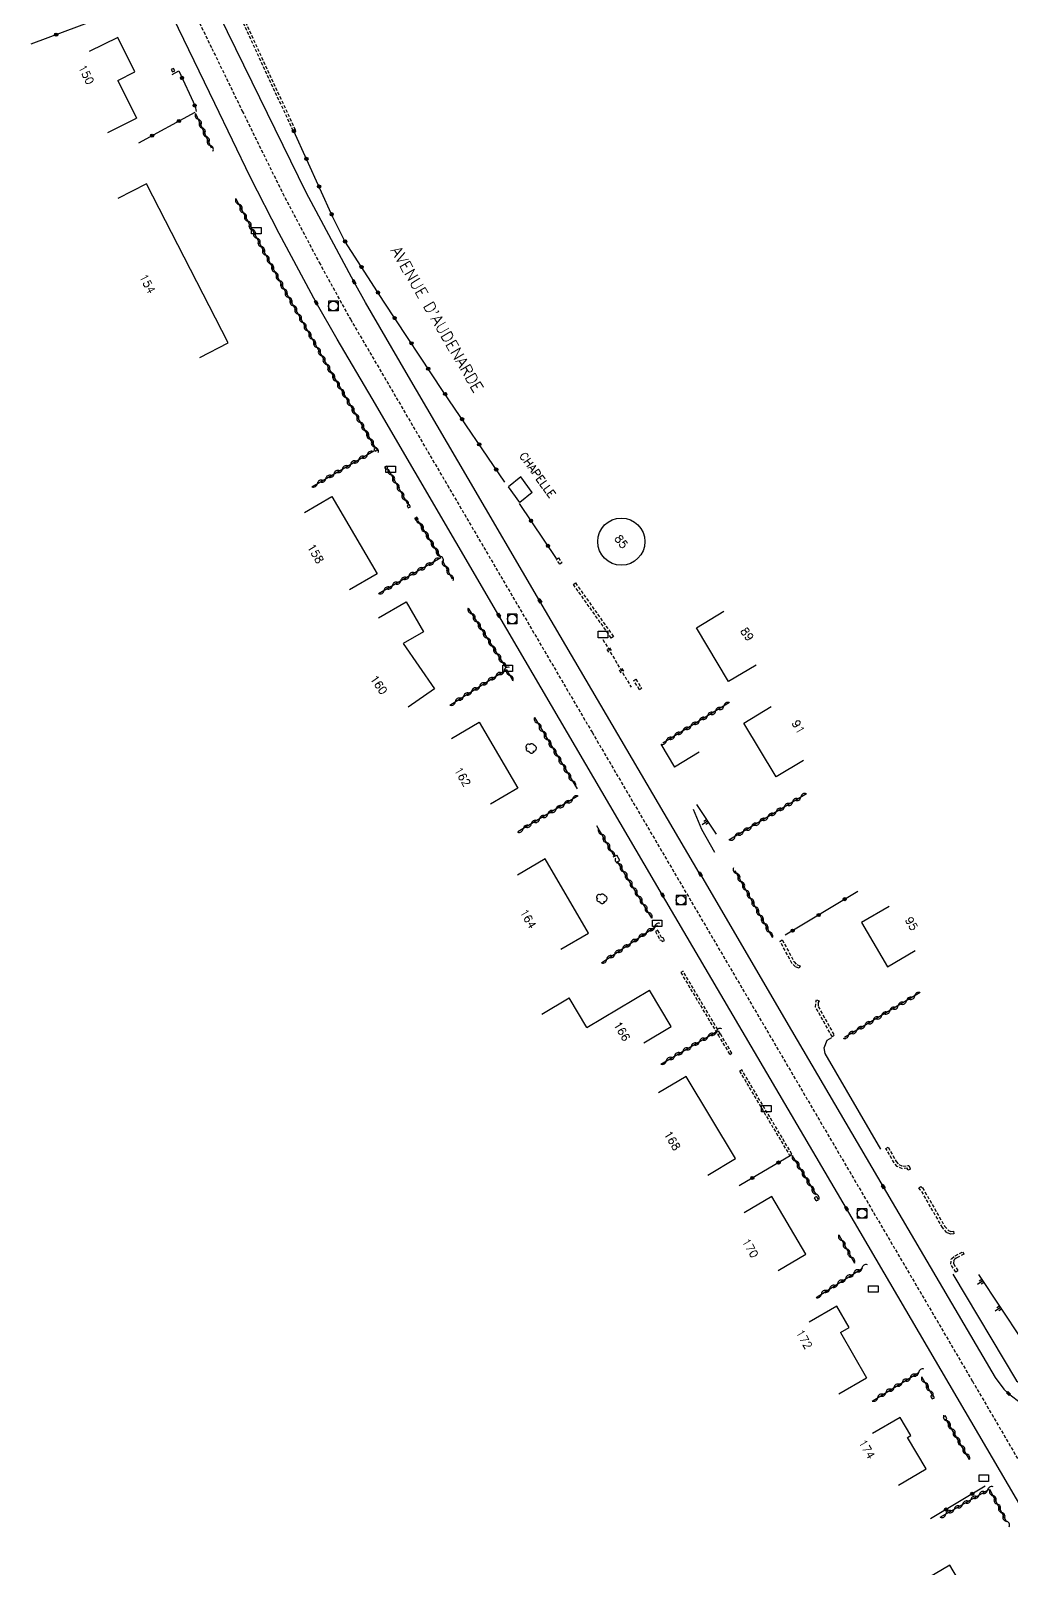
# Model space of a CAD drawing. Header units: millimetres. Extents: x 79999 to 81000, y 146000 to 147001.
# Drawn here: x 80018.6 to 80171.8, y 146416.1 to 146656.3 of the extents above; entities that cross this region are included whole.
import ezdxf
from ezdxf.enums import TextEntityAlignment as Align

# ---------------------------------------------------------------- set-up
doc = ezdxf.new("R2010")
doc.units = ezdxf.units.MM
doc.linetypes.add('DASHED', pattern=[0.75, 0.5, -0.25])
doc.layers.get('0').update_dxf_attribs({"linetype": 'CONTINUOUS'})
for name, color, linetype in [('W0001', 6, 'DASHED'), ('W0008', 7, 'CONTINUOUS'), ('W0100', 7, 'CONTINUOUS'), ('W0105', 7, 'CONTINUOUS'), ('W0112', 1, 'DASHED'), ('W0211', 2, 'CONTINUOUS'), ('W0220', 5, 'DASHED'), ('W0300', 7, 'CONTINUOUS'), ('W0310', 3, 'CONTINUOUS'), ('W0322', 7, 'CONTINUOUS'), ('W0400', 7, 'CONTINUOUS'), ('W0420', 7, 'CONTINUOUS'), ('W0984', 7, 'CONTINUOUS'), ('W0989', 7, 'CONTINUOUS'), ('W0991', 7, 'CONTINUOUS'), ('W1102', 7, 'CONTINUOUS'), ('W1471', 7, 'CONTINUOUS')]:
    doc.layers.add(name, color=color, linetype=linetype)
doc.styles.get("Standard").update_dxf_attribs({"font": 'romans.shx', "width": 0.85})

# ---------------------------------------------------------------- blocks, each defined once
blk = doc.blocks.new('t322o')
at = {"color": 0, "linetype": 'Continuous'}
for radius in [0.25, 0.15]:
    blk.add_circle((0, 0), radius, dxfattribs=at)
blk = doc.blocks.new('t220o')
at = {"color": 0, "linetype": 'Continuous'}
for p, q in [((-0.25, 0.25), (0.25, 0.25)), ((-0.25, -0.25), (0.25, -0.25))]:
    blk.add_line(p, q, dxfattribs=at)
blk = doc.blocks.new('t211o')
at = {"color": 0, "linetype": 'Continuous'}
for p, q in [((-0.29, 0.5), (-0.29, 0)), ((0, 1), (0, 0)), ((0.29, 0.5), (0.29, 0))]:
    blk.add_line(p, q, dxfattribs=at)
blk = doc.blocks.new('t310o')
at = {"color": 0, "linetype": 'Continuous'}
for centre, start, end in [((-0.5, 0.38), 216.8699, 323.1304), ((0.5, -0.37), 36.8699, 143.1303)]:
    blk.add_arc(centre, 0.625, start, end, dxfattribs=at)
blk = doc.blocks.new('T1471')
at = {"color": 0, "linetype": 'Continuous', "flags": 128}
blk.add_lwpolyline([(-0.75, -0.5), (-0.75, 0.5), (0.75, 0.5), (0.75, -0.5), (-0.75, -0.5)], dxfattribs=at)
blk = doc.blocks.new('T400')
for p, q in [((-0.15, 0.3), (0.15, 0.3)), ((-0.15, -0.25), (-0.15, 0.3)), ((-0.15, 0.15), (0.15, 0.15)), ((-0.15, 0), (0.15, 0)), ((0.15, 0.3), (0.15, -0.25)), ((-0.15, -0.15), (0.15, -0.15)), ((-0.15, -0.25), (-0.15, -0.3)), ((-0.15, -0.3), (0.15, -0.3)), ((0.15, -0.3), (0.15, -0.25))]:
    blk.add_line(p, q)
blk = doc.blocks.new('T420')
for p, q in [((0.75, 0.75), (-0.75, 0.75)), ((-0.75, 0.75), (-0.75, -0.75)), ((0.75, 0.75), (0.75, -0.75)), ((0.75, -0.75), (-0.75, -0.75))]:
    blk.add_line(p, q)
blk.add_ellipse((0, 0), major_axis=(-0.53, 0.53), ratio=1, start_param=3.926991, end_param=10.210176)
blk = doc.blocks.new('T300')
for p, q in [((-0.8, 0.51), (-0.86, 0.34)), ((-0.86, 0.34), (-0.86, 0.17)), ((-0.86, 0.17), (-0.74, 0.06)), ((-0.69, 0.63), (-0.8, 0.51)), ((-0.8, -0.06), (-0.74, 0.06)), ((-0.74, 0.06), (-0.69, 0.11)), ((-0.57, 0.69), (-0.69, 0.63)), ((-0.46, 0.69), (-0.57, 0.69)), ((-0.29, 0.63), (-0.46, 0.69)), ((-0.29, 0.63), (-0.17, 0.74)), ((-0.23, 0.57), (-0.29, 0.63)), ((-0.17, 0.74), (-0.06, 0.8)), ((-0.06, 0.8), (0.06, 0.8)), ((0.06, 0.8), (0.23, 0.74)), ((0.23, 0.74), (0.34, 0.63)), ((0.34, 0.63), (0.4, 0.51)), ((0.46, 0.46), (0.34, 0.46)), ((0.4, 0.51), (0.4, 0.46)), ((0.57, 0.4), (0.46, 0.46)), ((0.57, 0.4), (0.69, 0.29)), ((0.69, 0.29), (0.74, 0.17)), ((0.74, 0.06), (0.69, -0.17)), ((0.74, 0.17), (0.74, 0.06)), ((-0.8, -0.17), (-0.8, -0.06)), ((-0.8, -0.23), (-0.8, -0.17)), ((-0.74, -0.34), (-0.8, -0.23)), ((-0.69, -0.4), (-0.74, -0.34)), ((-0.51, -0.46), (-0.69, -0.4)), ((-0.4, -0.46), (-0.51, -0.46)), ((-0.4, -0.46), (-0.34, -0.46)), ((-0.34, -0.46), (-0.34, -0.4)), ((-0.34, -0.51), (-0.34, -0.46)), ((-0.29, -0.63), (-0.34, -0.51)), ((-0.17, -0.74), (-0.29, -0.63)), ((-0.06, -0.8), (-0.17, -0.74)), ((0.06, -0.8), (-0.06, -0.8)), ((0.17, -0.74), (0.06, -0.8)), ((0.23, -0.69), (0.17, -0.74)), ((0.29, -0.46), (0.23, -0.46)), ((0.29, -0.63), (0.23, -0.69)), ((0.46, -0.4), (0.29, -0.46)), ((0.34, -0.51), (0.29, -0.63)), ((0.34, -0.51), (0.34, -0.46)), ((0.57, -0.34), (0.46, -0.4)), ((0.63, -0.29), (0.57, -0.34)), ((0.69, -0.17), (0.63, -0.29))]:
    blk.add_line(p, q)

msp = doc.modelspace()

# ---------------------------------------------------------------- linework, layer by layer
at = {"layer": 'W0001'}
msp.add_lwpolyline([(80041.01, 146665.61), (80046.86, 146653.52), (80051.61, 146643.74), (80057.93, 146630.88), (80063.62, 146620.09), (80068.51, 146611.21), (80074.54, 146600.89), (80083.67, 146585.28), (80106.26, 146546.68), (80150.25, 146471.65), (80165.68, 146445.32), (80180.26, 146420.38), (80203.17, 146381.28), (80210.16, 146369.11), (80215.57, 146359.09), (80219.76, 146351.01), (80224.11, 146342.21), (80230.54, 146328.54), (80237.58, 146313.33)], dxfattribs=at)
at = {"layer": 'W0008'}
for points in [[(80123.01, 146524.72), (80098.11, 146567.19), (80086.92, 146586.33), (80077.24, 146602.9), (80070.89, 146613.81), (80069.09, 146617.01), (80061.61, 146631.02), (80053.15, 146648.24), (80045.45, 146664.04), (80044.1, 146666.89)], [(80234.52, 146311.98), (80233.44, 146314.29), (80227.64, 146326.82), (80222.05, 146338.77), (80218.26, 146346.53), (80213.69, 146355.46), (80208.5, 146365.23), (80203.32, 146374.41), (80174.69, 146423.3), (80146.01, 146472.28), (80117.27, 146521.26), (80091.69, 146564.94), (80071.88, 146598.82), (80066.43, 146608.09), (80063.15, 146613.82), (80057.36, 146624.6), (80052.85, 146633.46), (80047.3, 146644.92), (80041.64, 146656.63), (80039.63, 146660.78), (80037.92, 146664.33)], [(80123.18, 146524.49), (80136.55, 146501.63), (80151.76, 146475.68), (80169.24, 146445.87), (80170.62, 146444.07), (80171.34, 146443.38), (80173.37, 146441.82), (80178.23, 146440.33), (80181.03, 146440.53), (80183.44, 146441.4), (80186.69, 146443.8), (80199.12, 146453.48)]]:
    msp.add_lwpolyline(points, dxfattribs=at)
at = {"layer": 'W0100'}
for p, q in [((80032.16, 146648.53), (80034.84, 146649.86)), ((80032.16, 146648.53), (80035.09, 146642.61)), ((80030.62, 146640.39), (80035.09, 146642.61)), ((80095.13, 146586.6), (80093.2, 146585.02)), ((80096.88, 146584.17), (80095.13, 146586.6)), ((80105.45, 146500.56), (80115.26, 146506.38)), ((80098.4, 146502.65), (80102.7, 146505.2)), ((80105.45, 146500.56), (80102.7, 146505.2)), ((80145.06, 146452.9), (80146.43, 146453.69)), ((80145.06, 146452.9), (80149.14, 146445.82)), ((80144.81, 146443.32), (80149.14, 146445.82))]:
    msp.add_line(p, q, dxfattribs=at)
for points in [[(80034.84, 146649.86), (80032.17, 146655.24), (80027.69, 146653.02)], [(80044.98, 146605.23), (80049.43, 146607.52), (80036.64, 146632.39), (80032.19, 146630.1)], [(80061.31, 146581), (80065.62, 146583.53), (80072.7, 146571.46), (80068.39, 146568.93)], [(80096.88, 146584.17), (80094.96, 146582.6), (80093.2, 146585.02)], [(80072.87, 146564.56), (80077.2, 146567.06), (80079.9, 146562.37), (80076.77, 146560.54), (80081.66, 146553.45), (80077.54, 146550.61)], [(80131.89, 146557.18), (80127.6, 146554.61), (80122.56, 146563.02), (80126.85, 146565.59)], [(80139.3, 146542.29), (80135.01, 146539.72), (80129.97, 146548.13), (80134.26, 146550.7)], [(80084.3, 146545.74), (80088.61, 146548.28), (80094.68, 146537.96), (80090.37, 146535.43)], [(80101.4, 146512.78), (80105.72, 146515.3), (80098.93, 146526.89), (80094.61, 146524.37)], [(80152.7, 146519.48), (80148.38, 146516.96), (80152.41, 146510.05), (80156.73, 146512.57)], [(80114.33, 146498.15), (80118.63, 146500.7), (80115.26, 146506.38)], [(80124.37, 146477.52), (80128.65, 146480.09), (80120.94, 146492.92), (80116.66, 146490.35)], [(80135.36, 146462.61), (80139.66, 146465.16), (80134.34, 146474.17), (80130.04, 146471.63)], [(80146.43, 146453.69), (80144.5, 146457.03), (80140.17, 146454.53)], [(80154.15, 146429.06), (80158.45, 146431.6), (80155.57, 146436.5), (80156.07, 146436.8), (80154.42, 146439.64), (80150.1, 146437.13)], [(80161.96, 146407.06), (80166.27, 146409.61), (80162.16, 146416.56), (80157.85, 146414.02)]]:
    msp.add_lwpolyline(points, dxfattribs=at)
at = {"layer": 'W0105'}
for p, q in [((80116.98, 146544.85), (80119.16, 146541.25)), ((80123, 146543.58), (80119.16, 146541.25)), ((80109.57, 146527.23), (80110.15, 146527.51)), ((80110.1, 146526.4), (80110.58, 146526.64)), ((80110.58, 146526.64), (80110.15, 146527.51))]:
    msp.add_line(p, q, dxfattribs=at)
at = {"layer": 'W0112'}
for p, q in [((80049.21, 146662.95), (80059.55, 146640.61)), ((80040.89, 146650.38), (80040.52, 146650.23)), ((80041.05, 146650), (80040.89, 146650.38)), ((80072.53, 146591.13), (80072.18, 146590.93)), ((80072.72, 146590.78), (80072.53, 146591.13)), ((80074.18, 146588.27), (80073.83, 146588.08)), ((80074.37, 146587.93), (80074.18, 146588.27)), ((80077.71, 146582.26), (80077.36, 146582.06)), ((80077.9, 146581.92), (80077.71, 146582.26)), ((80078.86, 146580.31), (80078.54, 146580.07)), ((80079.09, 146579.99), (80078.86, 146580.31)), ((80100.69, 146573.72), (80101.02, 146573.95)), ((80101.21, 146572.94), (80100.69, 146573.72)), ((80103.34, 146569.79), (80103.67, 146570.02)), ((80109.27, 146561.41), (80103.34, 146569.79)), ((80112.77, 146554.76), (80113.1, 146554.97)), ((80113.65, 146553.34), (80112.77, 146554.76)), ((80117.13, 146514.62), (80116.52, 146515.77)), ((80137.49, 146510.59), (80135.63, 146514.07)), ((80120.47, 146509.36), (80120.13, 146509.15)), ((80126.27, 146499.61), (80120.47, 146509.36)), ((80141.21, 146504.53), (80141.35, 146504.88)), ((80126.28, 146499.61), (80125.94, 146499.41)), ((80128.11, 146496.55), (80126.28, 146499.61)), ((80129.64, 146493.97), (80129.3, 146493.76)), ((80137.47, 146480.79), (80129.64, 146493.97)), ((80153.46, 146479.41), (80152.18, 146481.67)), ((80157.53, 146475.2), (80157.3, 146475.52)), ((80141.32, 146474.18), (80140.98, 146473.98)), ((80141.63, 146473.66), (80141.32, 146474.18)), ((80162.99, 146464.91), (80164.18, 146465.51)), ((80159.51, 146443.19), (80159.16, 146442.99)), ((80159.77, 146442.73), (80159.51, 146443.19)), ((80161.46, 146439.89), (80161.1, 146439.71)), ((80161.68, 146439.44), (80161.46, 146439.89))]:
    msp.add_line(p, q, dxfattribs=at)
for points in [[(80059.55, 146640.61), (80059.92, 146640.77), (80049.58, 146663.12), (80047.22, 146668.19)], [(80040.52, 146650.23), (80040.69, 146649.84), (80041.05, 146650)], [(80072.18, 146590.93), (80072.37, 146590.58), (80072.72, 146590.78)], [(80073.83, 146588.08), (80074.02, 146587.73), (80074.37, 146587.93)], [(80077.36, 146582.06), (80077.55, 146581.73), (80077.9, 146581.92)], [(80078.54, 146580.07), (80078.76, 146579.76), (80079.09, 146579.99)], [(80101.02, 146573.95), (80101.55, 146573.16), (80101.21, 146572.94)], [(80103.67, 146570.02), (80109.6, 146561.64), (80109.27, 146561.41)], [(80113.1, 146554.97), (80113.99, 146553.55), (80113.65, 146553.34)], [(80116.52, 146515.77), (80116.17, 146515.58), (80116.87, 146514.26), (80117.1, 146514.22)], [(80117.1, 146514.22), (80117.23, 146513.98), (80117.58, 146514.18)], [(80117.58, 146514.18), (80117.35, 146514.58), (80117.13, 146514.62)], [(80135.63, 146514.07), (80135.98, 146514.25), (80137.82, 146510.83), (80138.26, 146510.39)], [(80120.13, 146509.15), (80125.93, 146499.4), (80126.27, 146499.61)], [(80138.61, 146509.83), (80138.04, 146510.05), (80137.49, 146510.59)], [(80138.26, 146510.39), (80138.76, 146510.2), (80138.61, 146509.83)], [(80143.75, 146499.13), (80141.18, 146503.75), (80141.21, 146504.53)], [(80141.35, 146504.88), (80141.72, 146504.73), (80141.6, 146504.45), (80141.58, 146503.84)], [(80141.58, 146503.84), (80144.1, 146499.32), (80143.75, 146499.13)], [(80125.94, 146499.41), (80127.77, 146496.35), (80128.11, 146496.55)], [(80129.3, 146493.76), (80137.12, 146480.58), (80137.47, 146480.79)], [(80152.18, 146481.67), (80152.53, 146481.86), (80153.79, 146479.64), (80154.19, 146479.16), (80154.82, 146478.9), (80155.77, 146479.02)], [(80155.61, 146478.28), (80155.5, 146478.58), (80154.76, 146478.49), (80153.95, 146478.83), (80153.46, 146479.41)], [(80155.77, 146479.02), (80155.99, 146478.42), (80155.61, 146478.28)], [(80157.3, 146475.52), (80157.63, 146475.75), (80157.77, 146475.55), (80157.9, 146475.52), (80161.34, 146469.54), (80161.94, 146468.85), (80162.32, 146468.71)], [(80162.76, 146468.35), (80162.27, 146468.3), (80161.71, 146468.51), (80161.01, 146469.3), (80157.64, 146475.17), (80157.53, 146475.2)], [(80140.98, 146473.98), (80141.29, 146473.46), (80141.63, 146473.66)], [(80162.32, 146468.71), (80162.72, 146468.75), (80162.76, 146468.35)], [(80164.18, 146465.51), (80164.36, 146465.15), (80163.21, 146464.57), (80162.74, 146464.17), (80162.78, 146464.22), (80162.75, 146463.67)], [(80163.09, 146462.33), (80162.34, 146463.57), (80162.39, 146464.38), (80162.46, 146464.46), (80162.99, 146464.91)], [(80162.75, 146463.67), (80163.43, 146462.53), (80163.09, 146462.33)], [(80159.16, 146442.99), (80159.42, 146442.53), (80159.77, 146442.73)], [(80161.1, 146439.71), (80161.32, 146439.26), (80161.68, 146439.44)]]:
    msp.add_lwpolyline(points, dxfattribs=at)
at = {"layer": 'W0211'}
msp.add_line((80125.69, 146530.75), (80122.65, 146535.38), dxfattribs=at)
for points in [[(80122.04, 146534.65), (80123.35, 146531.57), (80125.37, 146527.94)], [(80151.36, 146481.56), (80142.66, 146496.51), (80142.5, 146497.37), (80142.97, 146498.6), (80143.7, 146499)], [(80162.65, 146462.02), (80172.56, 146445.38), (80175.58, 146443.32), (80177.59, 146442.45), (80182.03, 146442.07), (80188.96, 146447.24), (80196.18, 146452.67)], [(80194.52, 146453.82), (80183.84, 146446.86), (80178.18, 146445.59), (80176.82, 146446.65), (80166.69, 146462)]]:
    msp.add_lwpolyline(points, dxfattribs=at)
at = {"layer": 'W0220'}
msp.add_line((80107.96, 146561.16), (80112.37, 146553.74), dxfattribs=at)
at = {"layer": 'W0310'}
for p, q in [((80044.31, 146643.36), (80046.76, 146638.01)), ((80062.49, 146585.04), (80072.19, 146590.65)), ((80074.4, 146587.79), (80077.4, 146582.37)), ((80082.87, 146573.48), (80084.43, 146570.64)), ((80086.9, 146566.08), (80092.75, 146556.84)), ((80127.71, 146551.32), (80117.3, 146545)), ((80097.26, 146548.97), (80103.92, 146537.83)), ((80104.07, 146536.74), (80094.65, 146531.11)), ((80139.74, 146537.09), (80127.64, 146529.82)), ((80109.76, 146527.29), (80107.02, 146532.05)), ((80115.62, 146517.64), (80110.3, 146526.41)), ((80134.45, 146514.61), (80128.62, 146525.05)), ((80107.75, 146510.66), (80116.46, 146516.53)), ((80157.53, 146506.01), (80145.68, 146499.01)), ((80117, 146494.85), (80125.91, 146500.02)), ((80137.55, 146480.54), (80141.25, 146474.42)), ((80144.8, 146468.16), (80147.28, 146463.74)), ((80141.26, 146458.39), (80148.5, 146462.99)), ((80150.03, 146442.2), (80157.38, 146446.71)), ((80157.76, 146445.96), (80159.33, 146443.25)), ((80165.23, 146433.09), (80161.59, 146439.32))]:
    msp.add_line(p, q, dxfattribs=at)
for points in [[(80050.59, 146630.05), (80058.15, 146615.87), (80065.43, 146603.01), (80072.45, 146591.01)], [(80072.9, 146568.35), (80082.63, 146573.97), (80079.09, 146579.73)], [(80084.06, 146550.93), (80092.91, 146556.5), (80093.81, 146554.84)], [(80160.67, 146424.05), (80168.33, 146428.46), (80171.02, 146423.33)]]:
    msp.add_lwpolyline(points, dxfattribs=at)
at = {"layer": 'W0322'}
for p, q in [((80035.45, 146638.76), (80044.23, 146643.57)), ((80100.71, 146573.83), (80094.91, 146582.43)), ((80147.77, 146521.83), (80136.45, 146515.01)), ((80137.45, 146480.66), (80129.25, 146475.85)), ((80167.69, 146428.93), (80159.14, 146423.8))]:
    msp.add_line(p, q, dxfattribs=at)
at = {"layer": 'W0322', "flags": 128}
msp.add_lwpolyline([(80035.91, 146660.65), (80018.56, 146654.2)], dxfattribs=at)
at = {"layer": 'W0322'}
for points in [[(80040.64, 146649.45), (80041.7, 146650), (80044.23, 146644.5), (80044.4, 146643.68)], [(80092.62, 146585.77), (80083.02, 146599.94), (80073.77, 146613.9), (80067.65, 146623.43), (80065.78, 146627.17), (80059.66, 146640.62)]]:
    msp.add_lwpolyline(points, dxfattribs=at)
at = {"layer": 'W1102'}
msp.add_circle((80110.83, 146576.47), 3.68, dxfattribs=at)

# ---------------------------------------------------------------- block references
at = {"layer": 'W0211'}
for p, rotation in [((80124.32, 146532.84), 123.2168432195094), ((80167.33, 146461.03), 123.416051051302), ((80170.09, 146456.86), 123.416051051302)]:
    msp.add_blockref('t211o', p, dxfattribs=dict(at, rotation=rotation))
at = {"layer": 'W0220', "rotation": 300.7226639031156}
for p in [(80108.92, 146559.55), (80110.84, 146556.33), (80110.84, 146556.33), (80110.84, 146556.33), (80110.84, 146556.33), (80110.84, 146556.33), (80110.84, 146556.33)]:
    msp.add_blockref('t220o', p, dxfattribs=at)
at = {"layer": 'W0300'}
for p in [(80096.8, 146544.15), (80107.84, 146520.66)]:
    msp.add_blockref('T300', p, dxfattribs=at)
at = {"layer": 'W0310'}
for p, rotation in [((80044.73, 146642.45), 294.6493955265421), ((80045.35, 146641.09), 294.6493955265421), ((80045.98, 146639.73), 294.6493955265421), ((80046.6, 146638.36), 294.6493955265421), ((80051.06, 146629.17), 298.0692381916093), ((80051.76, 146627.84), 298.0692381916093), ((80052.47, 146626.52), 298.0692381916093), ((80053.18, 146625.2), 298.0692381916093), ((80053.88, 146623.87), 298.0692381916093), ((80054.59, 146622.55), 298.0692381916093), ((80055.29, 146621.23), 298.0692381916093), ((80056, 146619.9), 298.0692381916093), ((80056.71, 146618.58), 298.0692381916093), ((80057.41, 146617.25), 298.0692381916093), ((80058.12, 146615.93), 298.0692381916093), ((80058.85, 146614.62), 299.4996613321263), ((80059.59, 146613.32), 299.4996613321263), ((80060.33, 146612.01), 299.4996613321263), ((80061.07, 146610.71), 299.4996613321263), ((80061.81, 146609.4), 299.4996613321263), ((80062.55, 146608.1), 299.4996613321263), ((80063.29, 146606.79), 299.4996613321263), ((80064.03, 146605.49), 299.4996613321263), ((80064.76, 146604.18), 299.4996613321263), ((80065.5, 146602.88), 300.3444731760724), ((80066.26, 146601.58), 300.3444731760724), ((80067.02, 146600.29), 300.3444731760724), ((80067.78, 146598.99), 300.3444731760724), ((80068.54, 146597.7), 300.3444731760724), ((80069.29, 146596.4), 300.3444731760724), ((80070.05, 146595.11), 300.3444731760724), ((80070.81, 146593.81), 300.3444731760724), ((80071.57, 146592.52), 300.3444731760724), ((80071.15, 146590.04), 30.00552289742473), ((80072.32, 146591.23), 300.3444731760724), ((80067.25, 146587.79), 30.00552289742473), ((80068.55, 146588.54), 30.00552289742473), ((80069.85, 146589.29), 30.00552289742473), ((80074.88, 146586.91), 298.964655290658), ((80063.35, 146585.54), 30.00552289742473), ((80064.65, 146586.29), 30.00552289742473), ((80065.95, 146587.04), 30.00552289742473), ((80075.61, 146585.6), 298.964655290658), ((80076.34, 146584.29), 298.964655290658), ((80077.06, 146582.98), 298.964655290658), ((80079.35, 146579.31), 121.5753059795951), ((80080.13, 146578.03), 121.5753059795951), ((80080.92, 146576.75), 121.5753059795951), ((80081.7, 146575.47), 121.5753059795951), ((80081.56, 146573.35), 30.02332657659587), ((80082.49, 146574.2), 121.5753059795951), ((80083.35, 146572.6), 298.7547220100311), ((80076.37, 146570.35), 30.02332657659587), ((80077.66, 146571.1), 30.02332657659587), ((80078.96, 146571.85), 30.02332657659587), ((80080.26, 146572.6), 30.02332657659587), ((80084.07, 146571.28), 298.7547220100311), ((80073.77, 146568.85), 30.02332657659587), ((80075.07, 146569.6), 30.02332657659587), ((80087.43, 146565.23), 302.342214188497), ((80088.24, 146563.97), 302.342214188497), ((80089.04, 146562.7), 302.342214188497), ((80089.84, 146561.43), 302.342214188497), ((80090.65, 146560.16), 302.342214188497), ((80091.45, 146558.9), 302.342214188497), ((80092.25, 146557.63), 302.342214188497), ((80092.52, 146556.26), 32.1942454680996), ((80088.71, 146553.86), 32.1942454680996), ((80089.98, 146554.66), 32.1942454680996), ((80091.25, 146555.46), 32.1942454680996), ((80093.4, 146555.58), 298.4053829327584), ((80084.91, 146551.46), 32.1942454680996), ((80086.18, 146552.26), 32.1942454680996), ((80087.45, 146553.06), 32.1942454680996), ((80124.29, 146549.25), 211.2655236090553), ((80125.57, 146550.02), 211.2655236090553), ((80126.85, 146550.8), 211.2655236090553), ((80097.77, 146548.11), 300.8910034538804), ((80098.54, 146546.83), 300.8910034538804), ((80120.44, 146546.91), 211.2655236090553), ((80121.73, 146547.69), 211.2655236090553), ((80123.01, 146548.47), 211.2655236090553), ((80099.31, 146545.54), 300.8910034538804), ((80100.08, 146544.25), 300.8910034538804), ((80117.88, 146545.35), 211.2655236090553), ((80119.16, 146546.13), 211.2655236090553), ((80100.85, 146542.97), 300.8910034538804), ((80101.62, 146541.68), 300.8910034538804), ((80102.39, 146540.39), 300.8910034538804), ((80103.16, 146539.1), 300.8910034538804), ((80100.64, 146534.69), 210.8456584316411), ((80101.93, 146535.45), 210.8456584316411), ((80103.21, 146536.22), 210.8456584316411), ((80135.02, 146534.26), 211.0117553139201), ((80136.31, 146535.03), 211.0117553139201), ((80137.59, 146535.8), 211.0117553139201), ((80138.88, 146536.58), 211.0117553139201), ((80096.77, 146532.38), 210.8456584316411), ((80098.06, 146533.15), 210.8456584316411), ((80099.35, 146533.92), 210.8456584316411), ((80131.17, 146531.94), 211.0117553139201), ((80132.45, 146532.71), 211.0117553139201), ((80133.74, 146533.48), 211.0117553139201), ((80095.49, 146531.61), 210.8456584316411), ((80107.77, 146530.76), 119.8832432178476), ((80108.51, 146529.45), 119.8832432178476), ((80128.59, 146530.39), 211.0117553139201), ((80129.88, 146531.17), 211.0117553139201), ((80109.26, 146528.15), 119.8832432178476), ((80110.43, 146526.19), 121.24456637762), ((80111.21, 146524.91), 121.24456637762), ((80128.84, 146524.65), 119.1685235997281), ((80111.99, 146523.63), 121.24456637762), ((80112.76, 146522.35), 121.24456637762), ((80129.57, 146523.34), 119.1685235997281), ((80130.31, 146522.03), 119.1685235997281), ((80113.54, 146521.06), 121.24456637762), ((80114.32, 146519.78), 121.24456637762), ((80131.04, 146520.72), 119.1685235997281), ((80115.1, 146518.5), 121.24456637762), ((80131.77, 146519.41), 119.1685235997281), ((80132.5, 146518.1), 119.1685235997281), ((80114.79, 146515.41), 33.98495160526422), ((80116.04, 146516.25), 33.98495160526422), ((80133.23, 146516.79), 119.1685235997281), ((80133.96, 146515.48), 119.1685235997281), ((80111.06, 146512.89), 33.98495160526422), ((80112.31, 146513.73), 33.98495160526422), ((80113.55, 146514.57), 33.98495160526422), ((80108.57, 146511.22), 33.98495160526422), ((80109.82, 146512.06), 33.98495160526422), ((80156.67, 146505.5), 210.5403658669574), ((80152.79, 146503.21), 210.5403658669574), ((80154.09, 146503.98), 210.5403658669574), ((80155.38, 146504.74), 210.5403658669574), ((80148.92, 146500.93), 210.5403658669574), ((80150.21, 146501.69), 210.5403658669574), ((80151.5, 146502.45), 210.5403658669574), ((80123.05, 146498.36), 30.12363423602479), ((80124.35, 146499.11), 30.12363423602479), ((80125.65, 146499.87), 30.12363423602479), ((80146.34, 146499.4), 210.5403658669574), ((80147.63, 146500.16), 210.5403658669574), ((80119.16, 146496.1), 30.12363423602479), ((80120.46, 146496.85), 30.12363423602479), ((80121.76, 146497.61), 30.12363423602479), ((80117.86, 146495.35), 30.12363423602479), ((80138.07, 146479.69), 301.1147993366232), ((80138.84, 146478.4), 301.1147993366232), ((80139.62, 146477.12), 301.1147993366232), ((80140.39, 146475.83), 301.1147993366232), ((80141.17, 146474.55), 301.1147993366232), ((80145.29, 146467.29), 299.2555958153625), ((80146.02, 146465.98), 299.2555958153625), ((80146.76, 146464.67), 299.2555958153625), ((80148.43, 146462.95), 32.44561354549289), ((80144.63, 146460.53), 32.44561354549289), ((80145.9, 146461.34), 32.44561354549289), ((80147.16, 146462.14), 32.44561354549289), ((80142.1, 146458.92), 32.44561354549289), ((80143.37, 146459.73), 32.44561354549289), ((80155.99, 146445.86), 31.5107388269348), ((80157.27, 146446.65), 31.5107388269348), ((80152.16, 146443.51), 31.5107388269348), ((80153.43, 146444.3), 31.5107388269348), ((80154.71, 146445.08), 31.5107388269348), ((80158.26, 146445.1), 300.0668449985473), ((80159.01, 146443.8), 300.0668449985473), ((80150.88, 146442.73), 31.5107388269348), ((80161.7, 146439.13), 120.3199480993731), ((80162.45, 146437.84), 120.3199480993731), ((80163.21, 146436.54), 120.3199480993731), ((80163.97, 146435.25), 120.3199480993731), ((80164.73, 146433.95), 120.3199480993731), ((80165.44, 146426.79), 29.89198033287919), ((80165.44, 146426.79), 29.89198033287919), ((80166.74, 146427.54), 29.89198033287919), ((80166.74, 146427.54), 29.89198033287919), ((80168.04, 146428.29), 29.89198033287919), ((80168.04, 146428.29), 29.89198033287919), ((80168.87, 146427.43), 297.6280019814554), ((80168.87, 146427.43), 297.6280019814554), ((80169.57, 146426.1), 297.6280019814554), ((80169.57, 146426.1), 297.6280019814554), ((80161.54, 146424.55), 29.89198033287919), ((80161.54, 146424.55), 29.89198033287919), ((80162.84, 146425.3), 29.89198033287919), ((80162.84, 146425.3), 29.89198033287919), ((80164.14, 146426.05), 29.89198033287919), ((80164.14, 146426.05), 29.89198033287919), ((80170.26, 146424.77), 297.6280019814554), ((80170.26, 146424.77), 297.6280019814554), ((80170.96, 146423.44), 297.6280019814554), ((80170.96, 146423.44), 297.6280019814554)]:
    msp.add_blockref('t310o', p, dxfattribs=dict(at, rotation=rotation))
at = {"layer": 'W0322'}
for p, rotation in [((80022.55, 146655.68), 200.4123662800598), ((80042.19, 146648.92), 294.7016836692276), ((80044.18, 146644.61), 294.7016836692276), ((80041.7, 146642.18), 28.70540651309074), ((80059.68, 146640.6), 114.4388982450078), ((80037.53, 146639.9), 28.70540651309074), ((80061.64, 146636.27), 114.4388982450078), ((80063.61, 146631.95), 114.4388982450078), ((80065.57, 146627.62), 114.4388982450078), ((80067.68, 146623.37), 122.7261208183795), ((80070.25, 146619.38), 122.7261208183795), ((80072.82, 146615.38), 122.7261208183795), ((80075.42, 146611.41), 123.5267530708757), ((80078.05, 146607.45), 123.5267530708757), ((80080.67, 146603.49), 123.5267530708757), ((80083.3, 146599.53), 124.1263655106217), ((80085.96, 146595.6), 124.1263655106217), ((80088.63, 146591.67), 124.1263655106217), ((80091.29, 146587.73), 124.1263655106217), ((80096.73, 146579.73), 124.0026373128886), ((80099.38, 146575.8), 124.0026373128886), ((80145.73, 146520.61), 211.0961306818224), ((80141.67, 146518.15), 211.0961306818224), ((80137.6, 146515.7), 211.0961306818224), ((80135.4, 146479.46), 210.4056989995166), ((80131.3, 146477.05), 210.4056989995166), ((80165.66, 146427.71), 210.9705742606613), ((80161.58, 146425.26), 210.9705742606613)]:
    msp.add_blockref('t322o', p, dxfattribs=dict(at, rotation=rotation))
at = {"layer": 'W0400'}
for p, rotation in [((80069.09, 146617.01), 209.470230102539), ((80063.15, 146613.82), 29.77813720720891), ((80098.11, 146567.19), 210.3812103271484), ((80091.69, 146564.94), 30.35098266628925), ((80123.18, 146524.49), 210.3214416499913), ((80117.27, 146521.26), 30.40178680427969), ((80151.76, 146475.68), 210.3839721685745), ((80146.01, 146472.28), 30.35120391817166), ((80171.34, 146443.38), 226.1683959961183)]:
    msp.add_blockref('T400', p, dxfattribs=dict(at, rotation=rotation))
at = {"layer": 'W0420'}
for p in [(80065.84, 146613.28), (80093.78, 146564.39), (80120.14, 146520.46), (80148.44, 146471.51)]:
    msp.add_blockref('T420', p, dxfattribs=at)
at = {"layer": 'W1471'}
for p in [(80053.8, 146625.05), (80074.8, 146587.76), (80107.98, 146561.96), (80093.06, 146556.69), (80116.43, 146516.83), (80133.49, 146487.88), (80150.2, 146459.72), (80167.47, 146430.16)]:
    msp.add_blockref('T1471', p, dxfattribs=at)

# ---------------------------------------------------------------- texts
at = {"layer": 'W0984'}
msp.add_text('CHAPELLE', height=1.25, rotation=305.8438, dxfattribs=at).set_placement((80097.75, 146586.89), align=Align.MIDDLE)
at = {"layer": 'W0989'}
msp.add_text("AVENUE D'AUDENARDE", height=1.75, rotation=300.3066, dxfattribs=at).set_placement((80082.06, 146611.21), align=Align.MIDDLE)
at = {"layer": 'W0991'}
for s, rotation, p in [('150', 296.4019, (80027.24, 146649.44)), ('154', 297.2105, (80036.81, 146616.75)), ('158', 300.4085, (80063.07, 146574.6)), ('85', 308.0309, (80110.83, 146576.47)), ('89', 306.6973, (80130.5, 146562)), ('160', 304.6058, (80072.94, 146554.11)), ('91', 300.9404, (80138.5, 146547.53)), ('162', 300.458, (80086.03, 146539.74)), ('164', 300.3697, (80096.28, 146517.56)), ('95', 300.2394, (80156.18, 146516.79)), ('166', 300.6764, (80110.93, 146499.97)), ('168', 301.0041, (80118.8, 146482.9)), ('170', 300.5477, (80130.97, 146466.11)), ('172', 299.9871, (80139.4, 146451.86)), ('174', 300.2076, (80149.2, 146434.7))]:
    msp.add_text(s, height=1.25, rotation=rotation, dxfattribs=at).set_placement(p, align=Align.MIDDLE)

doc.saveas('drawing.dxf')
